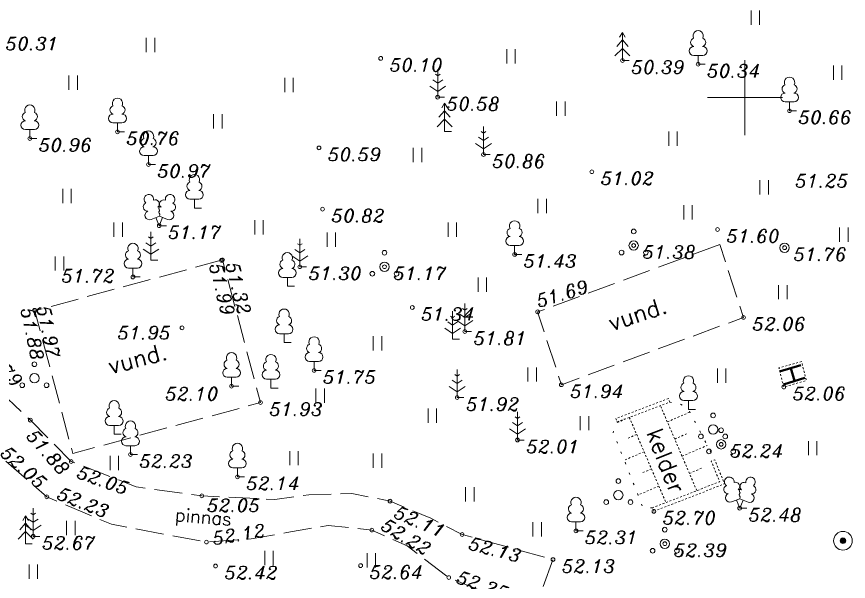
# Model space of a CAD drawing. Header units: metres. Extents: x 643344 to 643688, y 6457598 to 6457935.
# Drawn here: x 643411.06 to 643455.53, y 6457774.15 to 6457804.33 of the extents above; entities that cross this region are included whole.
import ezdxf
from ezdxf.enums import TextEntityAlignment as Align

# ---------------------------------------------------------------- set-up
doc = ezdxf.new("R2010")
doc.units = ezdxf.units.M
doc.header["$MEASUREMENT"] = 0
for name, pattern in [('HOONEKK', [4, 3, -1]), ('HOONEKP', [0.02001, 0.01, -1e-05, 0.01]), ('NOLVAALL', [1.2, 0.2, -1]), ('NOLVAKRIIPS', [0.02001, 0.01, -1e-05, 0.01]), ('NOLVAPEAL', [0.02001, 0.01, -1e-05, 0.01]), ('PINNASTEE', [4, 3, -1])]:
    doc.linetypes.add(name, pattern=pattern)
for name, color, linetype, lineweight in [('HALJASTUS', 8, 'Continuous', 0), ('HOONE', 7, 'Continuous', 0), ('korgus-EH2000', 7, 'Continuous', 0), ('POST', 7, 'Continuous', 0), ('PUU', 3, 'Continuous', 0), ('RELJEEF', 34, 'Continuous', 0), ('TEE', 7, 'Continuous', 0), ('VKAEV', 7, 'Continuous', 0), ('vork', 15, 'Continuous', 0)]:
    doc.layers.add(name, color=color, linetype=linetype, lineweight=lineweight)
doc.styles.add('romans', font='romans.shx')
doc.styles.get("Standard").update_dxf_attribs({"font": 'italic.shx', "height": 0.7})

# ---------------------------------------------------------------- blocks, each defined once
blk = doc.blocks.new('LEHTP1')
at = {"color": 0, "linetype": 'Continuous'}
for p, q in [((0.48, 0.95), (-0.48, 0.95)), ((0, 0), (0, 0.95)), ((0.76, 0), (0, 0))]:
    blk.add_line(p, q, dxfattribs=at)
for centre, radius, start, end in [((0, 3.04), 0.554, 332.5799, 207.4201), ((-0.34, 2.345), 0.465, 109.02174, 253.14154), ((0.34, 2.345), 0.465, 286.85082, 70.98591), ((-0.475, 1.425), 0.475, 90.0016, 269.3953), ((0.475, 1.425), 0.475, 270.6047, 89.9984)]:
    blk.add_arc(centre, radius, start, end, dxfattribs=at)
blk = doc.blocks.new('LEHTP2')
at = {"color": 0, "linetype": 'Continuous'}
for p, q in [((-0.88, 0.67), (0.01, 1.02)), ((0.01, 1.02), (0.89, 0.66)), ((0, 0), (-0.35, 0.88)), ((0, 0), (0.36, 0.88)), ((0.76, 0), (0, 0))]:
    blk.add_line(p, q, dxfattribs=at)
at = {"color": 0, "linetype": 'Continuous', "flags": 128}
blk.add_lwpolyline([(0.01, 2.01), (-0.03, 1.86), (-0.03, 1.82), (-0.01, 1.76), (0.03, 1.69), (0.04, 1.65), (0.01, 1.58), (-0.04, 1.48), (-0.05, 1.43), (-0.04, 1.4), (-0.02, 1.34), (0.05, 1.22), (0.06, 1.18), (0.05, 1.14), (0.02, 1.07), (0.01, 1.02)], dxfattribs=at)
at = {"color": 0, "linetype": 'Continuous'}
for centre, radius, start, end in [((-1.114, 2.828), 0.512, 111.50269, 232.51731), ((-1.114, 2.828), 0.512, 350.48556, 111.50017), ((-0.445, 2.327), 0.448, 308.50412, 111.57247), ((0.481, 2.318), 0.45, 67.7016, 230.51262), ((1.158, 2.811), 0.512, 67.6168, 188.63142), ((1.158, 2.811), 0.512, 306.59966, 67.61428), ((-1.262, 2.005), 0.448, 111.43041, 274.49868), ((0.008, 1.535), 0.475, 66.76552, 111.50149), ((1.293, 1.986), 0.448, 264.6183, 67.68657), ((-1.053, 1.117), 0.475, 111.50143, 291.50036), ((1.07, 1.101), 0.475, 247.61661, 67.61554)]:
    blk.add_arc(centre, radius, start, end, dxfattribs=at)
blk = doc.blocks.new('KUUSK1')
at = {"color": 0, "linetype": 'Continuous'}
for p, q in [((0, 3), (-0.3, 2.5)), ((0.3, 2.5), (0, 3)), ((0, 3), (0, 0)), ((0, 2.2), (-0.6, 1.5)), ((0.6, 1.5), (0, 2.2)), ((0, 1.3), (-0.8, 0.5)), ((0.8, 0.5), (0, 1.3)), ((0.72, 0), (0, 0))]:
    blk.add_line(p, q, dxfattribs=at)
blk = doc.blocks.new('MAND1')
at = {"color": 0, "linetype": 'Continuous'}
for p, q in [((0, 3), (0, 0)), ((0, 1.5), (-0.533, 1.855)), ((0, 2.3), (-0.249, 2.466)), ((0.249, 2.466), (0, 2.3)), ((0.533, 1.855), (0, 1.5)), ((-0.849, 1.179), (0, 0.613)), ((0, 0.613), (0.849, 1.179)), ((0.72, 0), (0, 0))]:
    blk.add_line(p, q, dxfattribs=at)
blk = doc.blocks.new('PUPOST')
at = {"color": 0, "linetype": 'Continuous'}
blk.add_circle((0, 0), 0.5, dxfattribs=at)
blk = doc.blocks.new('PQQSAS')
at = {"color": 0, "linetype": 'Continuous'}
for centre, radius in [((0, 1.5), 0.25), ((0, 0), 0.5), ((-1.3, -0.75), 0.25), ((1.3, -0.75), 0.25)]:
    blk.add_circle(centre, radius, dxfattribs=at)
blk = doc.blocks.new('VKORIS')
at = {"color": 0, "linetype": 'Continuous'}
for p, q in [((0, 4), (0, -4)), ((-4, 0), (4, 0))]:
    blk.add_line(p, q, dxfattribs=at)
blk = doc.blocks.new('PRKAEV')
at = {"color": 0, "linetype": 'Continuous', "lineweight": 0}
for radius in [1, 0.3, 0.25, 0.2, 0.15, 0.1, 0.05]:
    blk.add_circle((0, 0), radius, dxfattribs=at)
at = {"color": 0, "linetype": 'Continuous', "lineweight": 0, "style": 'romans'}
blk.add_text('PK', height=2, dxfattribs=at).set_placement((1.174, -0.937))
blk = doc.blocks.new('HEIN')
at = {"color": 0, "linetype": 'Continuous'}
for p, q in [((-0.455, 0.761), (-0.455, -0.761)), ((0.455, 0.761), (0.455, -0.761))]:
    blk.add_line(p, q, dxfattribs=at)

msp = doc.modelspace()

# ---------------------------------------------------------------- linework, layer by layer
at = {"layer": 'HOONE', "linetype": 'HOONEKP', "ltscale": 0.5, "flags": 128}
msp.add_lwpolyline([(643445.128, 6457777.896), (643448.909, 6457779.365), (643448.38, 6457780.647), (643448.195, 6457780.571), (643448.646, 6457779.477), (643445.056, 6457778.082), (643445.128, 6457777.896)], close=True, dxfattribs=at)
at = {"layer": 'HOONE', "linetype": 'HOONEKK', "ltscale": 0.5}
for points in [[(643448.655, 6457792.15), (643438.913, 6457788.554), (643440.181, 6457784.659), (643449.923, 6457788.255)], [(643422.066, 6457791.329), (643412.028, 6457788.611), (643414.058, 6457780.989), (643424.096, 6457783.707)]]:
    msp.add_3dface(points, dxfattribs=at)
at = {"layer": 'HOONE', "linetype": 'HOONEKP', "ltscale": 0.5}
for points in [[(643453.023, 6457785.902), (643451.813, 6457785.556), (643452.071, 6457784.538), (643453.281, 6457784.884)], [(643445.908, 6457783.916), (643443.092, 6457782.861), (643443.162, 6457782.674), (643445.978, 6457783.729)]]:
    msp.add_3dface(points, dxfattribs=at)
at = {"layer": 'korgus-EH2000', "linetype": 'Continuous', "ltscale": 0.5}
for centre in [(643430.522, 6457802.099), (643443.445, 6457801.982), (643447.497, 6457801.785), (643433.569, 6457800.021), (643452.382, 6457799.299), (643416.449, 6457798.176), (643411.764, 6457797.818), (643427.223, 6457797.316), (643436.013, 6457796.957), (643418.109, 6457796.428), (643441.811, 6457796.04), (643427.413, 6457794.043), (643418.683, 6457793.158), (643448.535, 6457792.954), (643444.048, 6457792.1), (643452.119, 6457791.983), (643437.682, 6457791.623), (643422.016, 6457791.305), (643422.066, 6457791.329), (643426.193, 6457790.964), (643430.725, 6457790.966), (643417.276, 6457790.419), (643412.023, 6457788.638), (643412.028, 6457788.611), (643432.212, 6457788.788), (643438.913, 6457788.554), (643449.923, 6457788.255), (643419.899, 6457787.702), (643435.016, 6457787.501), (643426.961, 6457785.426), (643422.549, 6457784.582), (643440.181, 6457784.659), (643452.071, 6457784.538), (643434.615, 6457783.973), (643424.096, 6457783.707), (643411.791, 6457782.768), (643437.834, 6457781.707), (643448.725, 6457781.475), (643417.143, 6457780.929), (643413.977, 6457780.559), (643422.861, 6457779.738), (643412.672, 6457778.67), (643420.96, 6457778.722), (643431.02, 6457778.44), (643445.128, 6457777.896), (643449.717, 6457778.06), (643430.052, 6457776.893), (643440.963, 6457776.851), (643411.943, 6457776.558), (643434.875, 6457776.657), (643421.205, 6457776.25), (643445.713, 6457776.166), (643439.735, 6457775.317), (643421.695, 6457774.972), (643429.45, 6457774.993), (643434.163, 6457774.356)]:
    msp.add_circle(centre, 0.1, dxfattribs=at)
at = {"layer": 'RELJEEF', "linetype": 'NOLVAKRIIPS'}
for p, q in [((643445.847, 6457782.679), (643447.054, 6457783.196)), ((643443.815, 6457782.918), (643443.146, 6457782.631)), ((643444.21, 6457782), (643443.69, 6457781.776)), ((643446.241, 6457781.76), (643446.879, 6457782.033)), ((643446.635, 6457780.84), (643447.98, 6457781.417)), ((643444.604, 6457781.081), (643443.54, 6457780.624)), ((643444.999, 6457780.162), (643444.455, 6457779.928)), ((643447.029, 6457779.921), (643447.667, 6457780.195)), ((643445.394, 6457779.243), (643444.281, 6457778.765))]:
    msp.add_line(p, q, dxfattribs=at)
at = {"layer": 'RELJEEF', "linetype": 'NOLVAALL', "ltscale": 0.5, "flags": 128}
for points in [[(643445.978, 6457783.729), (643446.471, 6457783.67), (643446.977, 6457783.345), (643448.38, 6457780.647)], [(643445.056, 6457778.082), (643444.54, 6457778.114), (643442.947, 6457782.115), (643443.162, 6457782.674)]]:
    msp.add_lwpolyline(points, dxfattribs=at)
at = {"layer": 'RELJEEF', "linetype": 'NOLVAPEAL', "ltscale": 0.5, "flags": 128}
for points in [[(643447.423, 6457779.002), (643445.477, 6457783.541)], [(643443.815, 6457782.918), (643445.773, 6457778.361)]]:
    msp.add_lwpolyline(points, dxfattribs=at)
at = {"layer": 'TEE', "linetype": 'PINNASTEE', "ltscale": 0.5, "flags": 128}
msp.add_lwpolyline([(643397.715, 6457800.711), (643399.462, 6457796.938), (643402.065, 6457792.342), (643404.101, 6457788.58), (643405.803, 6457785.66), (643409.896, 6457781.082), (643412.672, 6457778.67), (643416.134, 6457777.203), (643421.205, 6457776.25), (643423.598, 6457776.425), (643425.506, 6457776.764), (643427.711, 6457777.146), (643430.052, 6457776.893), (643431.929, 6457776.043), (643434.163, 6457774.356), (643438.708, 6457772.507), (643439.735, 6457775.317), (643434.875, 6457776.657), (643433.207, 6457777.522), (643431.02, 6457778.44), (643428.979, 6457778.847), (643426.686, 6457778.775), (643424.859, 6457778.525), (643420.96, 6457778.722), (643417.443, 6457779.205), (643413.977, 6457780.559), (643411.791, 6457782.768), (643407.938, 6457786.419), (643405.106, 6457791.879), (643403.111, 6457796.281), (643402.061, 6457799.343), (643401.867, 6457800.759), (643401.075, 6457802.644)], dxfattribs=at)

# ---------------------------------------------------------------- block references
at = {"layer": 'HALJASTUS', "linetype": 'Continuous', "xscale": 0.5, "yscale": 0.5, "zscale": 0.5}
for p in [(643450.555, 6457804.274), (643418.218, 6457802.808), (643437.487, 6457802.208), (643454.955, 6457801.341), (643414.084, 6457800.807), (643425.619, 6457800.674), (643440.154, 6457799.407), (643421.818, 6457798.74), (643446.154, 6457797.807), (643432.486, 6457796.94), (643451.022, 6457795.207), (643413.751, 6457794.74), (643439.154, 6457794.207), (643446.954, 6457793.873), (643424.018, 6457793.073), (643416.484, 6457792.94), (643434.353, 6457792.94), (643455.289, 6457792.673), (643427.886, 6457792.406), (643413.35, 6457791.14), (643435.953, 6457790.006), (643452.022, 6457789.606), (643430.352, 6457786.872), (643438.62, 6457785.206), (643448.755, 6457785.139), (643427.285, 6457784.072), (643433.286, 6457783.005), (643441.42, 6457782.605), (643453.622, 6457781.272), (643425.885, 6457780.738), (643430.352, 6457780.605), (643416.284, 6457780.472), (643435.286, 6457778.805), (643413.951, 6457777.005), (643438.887, 6457776.938), (643424.552, 6457775.404), (643430.019, 6457775.271), (643411.95, 6457774.671)]:
    msp.add_blockref('HEIN', p, dxfattribs=at)
at = {"layer": 'POST', "xscale": 0.5, "yscale": 0.5, "zscale": 0.5}
msp.add_blockref('PUPOST', (643452.119, 6457791.983), dxfattribs=at)
at = {"layer": 'PUU', "xscale": 0.5, "yscale": 0.5, "zscale": 0.5}
for name, p in [('LEHTP1', (643447.497, 6457801.785)), ('KUUSK1', (643443.445, 6457801.982)), ('MAND1', (643433.569, 6457800.021)), ('LEHTP1', (643452.382, 6457799.299)), ('LEHTP1', (643411.764, 6457797.818)), ('LEHTP1', (643416.449, 6457798.176)), ('KUUSK1', (643433.939, 6457798.2)), ('MAND1', (643436.013, 6457796.957)), ('LEHTP1', (643418.109, 6457796.428)), ('LEHTP1', (643420.562, 6457794.097)), ('LEHTP2', (643418.683, 6457793.158)), ('LEHTP1', (643437.682, 6457791.623)), ('PQQSAS', (643444.048, 6457792.1)), ('MAND1', (643418.239, 6457791.322)), ('LEHTP1', (643417.276, 6457790.419)), ('MAND1', (643426.193, 6457790.964)), ('LEHTP1', (643425.532, 6457789.922)), ('PQQSAS', (643430.725, 6457790.966)), ('MAND1', (643435.016, 6457787.501)), ('LEHTP1', (643425.356, 6457786.909)), ('MAND1', (643434.37, 6457787.097)), ('LEHTP1', (643426.961, 6457785.426)), ('LEHTP1', (643422.549, 6457784.582)), ('LEHTP1', (643424.654, 6457784.484)), ('PQQSAS', (643412.005, 6457785.004)), ('MAND1', (643434.615, 6457783.973)), ('LEHTP1', (643446.977, 6457783.345)), ('LEHTP1', (643416.27, 6457782.014)), ('MAND1', (643437.834, 6457781.707)), ('PQQSAS', (643448.296, 6457782.273)), ('LEHTP1', (643417.143, 6457780.929)), ('PQQSAS', (643448.725, 6457781.475)), ('LEHTP1', (643422.861, 6457779.738)), ('PQQSAS', (643443.228, 6457778.764)), ('LEHTP2', (643449.717, 6457778.06)), ('LEHTP1', (643440.963, 6457776.851)), ('MAND1', (643411.943, 6457776.558)), ('KUUSK1', (643411.536, 6457776.163)), ('PQQSAS', (643445.713, 6457776.166))]:
    msp.add_blockref(name, p, dxfattribs=at)
at = {"layer": 'VKAEV', "linetype": 'Continuous', "xscale": 0.5, "yscale": 0.5, "zscale": 0.5}
msp.add_blockref('PRKAEV', (643455.238, 6457776.324), dxfattribs=at)
at = {"layer": 'vork', "xscale": 0.5, "yscale": 0.5, "zscale": 0.5}
msp.add_blockref('VKORIS', (643450, 6457800), dxfattribs=at)

# ---------------------------------------------------------------- texts
at = {"layer": 'HOONE', "linetype": 'Continuous', "style": 'romans'}
for s, height, rotation, p in [('vund.', 0.9, 18.2171, (643444.252, 6457788.45)), ('vund.', 0.9, 14.7278, (643417.519, 6457786.061)), ('H', 1.2, 286.6166, (643452.522, 6457785.198)), ('kelder', 0.9, 291.2511, (643445.776, 6457780.6))]:
    msp.add_text(s, height=height, rotation=rotation, dxfattribs=at).set_placement(p, align=Align.MIDDLE_CENTER)
at = {"layer": 'korgus-EH2000', "ltscale": 0.5}
for s, p in [(' 50.31 ', (643409.984, 6457803.237)), (' 50.10 ', (643430.522, 6457802.099)), (' 50.39 ', (643443.445, 6457801.982)), (' 50.34 ', (643447.497, 6457801.785)), (' 50.58 ', (643433.569, 6457800.021)), (' 50.66 ', (643452.382, 6457799.299)), (' 50.96 ', (643411.764, 6457797.818)), (' 50.76 ', (643416.449, 6457798.176)), (' 50.59 ', (643427.223, 6457797.316)), (' 50.86 ', (643436.013, 6457796.957)), (' 50.97 ', (643418.109, 6457796.428)), (' 51.02 ', (643441.811, 6457796.04)), (' 51.25 ', (643452.209, 6457795.904)), (' 50.82 ', (643427.413, 6457794.043)), (' 51.17 ', (643418.683, 6457793.158)), (' 51.60 ', (643448.535, 6457792.954)), (' 51.38 ', (643444.048, 6457792.1)), (' 51.43 ', (643437.682, 6457791.623)), (' 51.76 ', (643452.119, 6457791.983)), (' 51.72 ', (643412.98, 6457790.827)), (' 51.30 ', (643426.193, 6457790.964)), (' 51.17 ', (643430.725, 6457790.966)), (' 51.34 ', (643432.212, 6457788.788)), (' 52.06 ', (643449.923, 6457788.255)), (' 51.95 ', (643415.977, 6457787.787)), (' 51.81 ', (643435.016, 6457787.501)), (' 51.75 ', (643426.961, 6457785.426)), (' 52.10 ', (643418.531, 6457784.525)), (' 51.94 ', (643440.181, 6457784.659)), (' 52.06 ', (643452.071, 6457784.538)), (' 51.93 ', (643424.096, 6457783.707)), (' 51.92 ', (643434.615, 6457783.973)), (' 52.01 ', (643437.834, 6457781.707)), (' 52.24 ', (643448.725, 6457781.475)), (' 52.23 ', (643417.143, 6457780.929)), (' 52.14 ', (643422.861, 6457779.738)), (' 52.05 ', (643420.761, 6457778.567)), (' 52.70 ', (643445.128, 6457777.896)), (' 52.48 ', (643449.717, 6457778.06)), (' 52.67 ', (643411.943, 6457776.558)), (' 52.31 ', (643440.963, 6457776.851)), (' 52.39 ', (643445.713, 6457776.166)), (' 52.13 ', (643439.735, 6457775.317)), (' 52.42 ', (643421.695, 6457774.972)), (' 52.64 ', (643429.45, 6457774.993))]:
    msp.add_text(s, height=0.7, dxfattribs=at).set_placement(p, align=Align.TOP_LEFT)
for s, rotation, p in [(' 51.99 ', 283.8697, (643421.923, 6457791.686)), (' 51.32 ', 283.8697, (643422.791, 6457791.745)), (' 51.69 ', 16.9661, (643438.306, 6457789.306)), (' 51.88 ', 281.7251, (643411.859, 6457789.311)), (' 51.97 ', 281.7251, (643412.722, 6457789.421)), (' 51.79 ', 314.1449, (643409.116, 6457787.331)), (' 51.88 ', 311.6335, (643411.734, 6457782.706)), (' 52.05 ', 318.1221, (643410.246, 6457781.768)), (' 52.05 ', 340.56, (643413.995, 6457780.516)), (' 52.23 ', 338.4047, (643412.971, 6457779.394)), (' 52.11 ', 336.6823, (643431.007, 6457778.411)), (' 52.22 ', 329.1986, (643430.426, 6457777.804)), (' 52.12 ', 9.1302, (643421.003, 6457776.712)), (' 52.13 ', 345.4258, (643434.884, 6457776.667)), (' 52.25 ', 340.6652, (643434.289, 6457774.908))]:
    msp.add_text(s, height=0.7, rotation=rotation, dxfattribs=at).set_placement(p, align=Align.TOP_LEFT)
at = {"layer": 'TEE', "linetype": 'Continuous', "style": 'romans'}
msp.add_text('pinnas', height=0.7, rotation=355.2921, dxfattribs=at).set_placement((643421.039, 6457777.598), align=Align.MIDDLE_CENTER)

doc.saveas('drawing.dxf')
